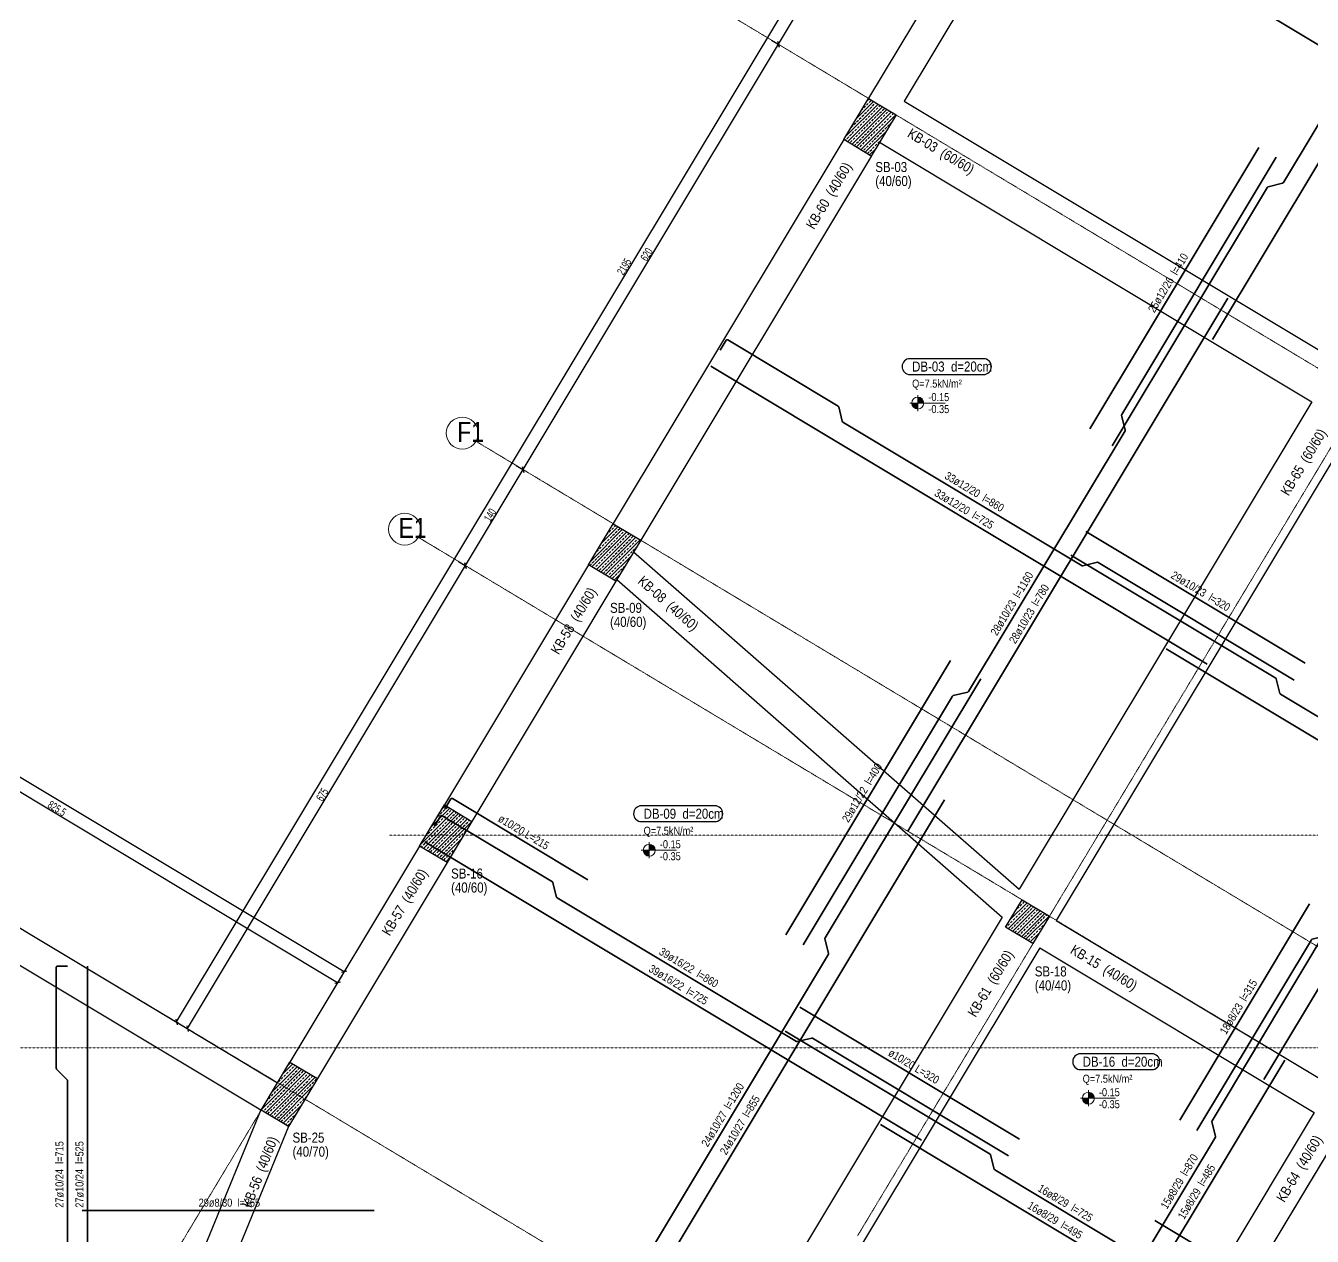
# Model space of a CAD drawing. Header units: millimetres. Extents: x -267 to 94375, y 6431 to 10838.
# Drawn here: x 67494 to 69102, y 7816 to 9329 of the extents above; entities that cross this region are included whole.
import ezdxf
from ezdxf.enums import TextEntityAlignment as Align

# ---------------------------------------------------------------- set-up
doc = ezdxf.new("R2010")
doc.units = ezdxf.units.MM
doc.header["$LTSCALE"] = 0.0001
doc.linetypes.add('DASHED', pattern=[19.05, 12.7, -6.35])
for name, color, linetype, lineweight in [('AKS BALONU (BEYKENT)', 7, 'Continuous', 20), ('AKS CIZGISI (BEYKENT)', 252, 'DASHED', 20), ('AKS NO (BEYKENT)', 3, 'Continuous', 20), ('AKS OLCU (BEYKENT)', 200, 'Continuous', 20), ('DONATI (BEYKENT)', 4, 'Continuous', 35), ('DONATI YAZISI (BEYKENT)', 3, 'Continuous', 20), ('DOSEME ISMI (BEYKENT)', 9, 'Continuous', 20), ('DOSEME PAFTA (BEYKENT)', 3, 'Continuous', 20), ('KIRIS (BEYKENT)', 2, 'Continuous', 30), ('KIRIS ISMI (BEYKENT)', 40, 'Continuous', 20), ('KOLON (BEYKENT)', 3, 'Continuous', 30), ('KOLON ISMI (BEYKENT)', 91, 'Continuous', 20), ('KOT CIZGI (BEYKENT)', 120, 'Continuous', 20), ('KOT YAZI (BEYKENT)', 7, 'Continuous', 20), ('TARAMA (BEYKENT)', 252, 'Continuous', 25), ('YAZI (BEYKENT)', 140, 'Continuous', 20)]:
    doc.layers.add(name, color=color, linetype=linetype, lineweight=lineweight)
doc.styles.add('DONATI YAZISI (BEYKENT)', font='')
doc.styles.add('DSMOLC-50', font='bahnschrift light condensed', dxfattribs={"width": 0.75, "height": 10})
doc.styles.add('KOT (BEYKENT)', font='')
doc.styles.add('YAZI (BEYKENT)', font='')
doc.styles.get('DONATI YAZISI (BEYKENT)').set_extended_font_data('Bahnschrift Light Condensed')
doc.styles.get('KOT (BEYKENT)').set_extended_font_data('Bahnschrift Light Condensed')
doc.styles.get('YAZI (BEYKENT)').set_extended_font_data('Bahnschrift Light Condensed')
doc.dimstyles.new('DSMOLC-50', dxfattribs={"dimtxt": 10, "dimasz": 5, "dimexe": 2, "dimexo": 2, "dimgap": 1, "dimtad": 1, "dimdec": 1, "dimrnd": 0.5, "dimzin": 12, "dimdsep": 46, "dimtxsty": 'DSMOLC-50', "dimblk": 'OBLIQUE', "dimblk1": 'OBLIQUE', "dimblk2": 'OBLIQUE', "dimcen": 0, "dimclrt": 7, "dimadec": 0, "dimazin": 0, "dimtfac": 1, "dimtdec": 4, "dimtix": 1, "dimtmove": 2, "dimatfit": 3, "dimfxl": 1, "dimtzin": 0, "dimarcsym": 0})
pattern_1 = [(45, (63534.0714, 6088.7264), (-4.4194174, 4.4194174), []), (45, (63538.491, 6088.7264), (-4.4194174, 4.4194174), [3.125, -1.5625])]

# ---------------------------------------------------------------- blocks, each defined once
blk = doc.blocks.new('_Oblique')
at = {"color": 0, "linetype": 'ByBlock', "lineweight": -2}
blk.add_line((-0.5, -0.5), (0.5, 0.5), dxfattribs=at)
blk = doc.blocks.new('*D1116')
at = {"layer": 'AKS OLCU (BEYKENT)', "color": 0, "lineweight": -2, "transparency": 16777216}
for p, q in [((69021.7, 10028.4), (69023.8, 10031.8)), ((69022.8, 10030.1), (71640.7, 8458.3)), ((71639.7, 8456.6), (71641.7, 8460))]:
    blk.add_line(p, q, dxfattribs=at)
at = {"layer": 'DEFPOINTS', "color": 0, "lineweight": -3, "transparency": 16777216}
for p in [(69020.7, 10026.7), (71640.7, 8458.3), (71638.6, 8454.9)]:
    blk.add_point(p, dxfattribs=at)
at = {"layer": 'AKS OLCU (BEYKENT)', "color": 0, "lineweight": -2, "transparency": 16777216, "xscale": 5, "yscale": 5, "zscale": 5}
for p, rotation in [((69022.8, 10030.1), 149.0195588067674), ((71640.7, 8458.3), 329.0195588067674)]:
    blk.add_blockref('_Oblique', p, dxfattribs=dict(at, rotation=rotation))
at = {"layer": 'AKS OLCU (BEYKENT)', "color": 7, "transparency": 16777216, "insert": (70334.9, 9249.5), "char_height": 10, "attachment_point": 5, "rotation": 329.0196, "style": 'DSMOLC-50'}
blk.add_mtext('3053.5', dxfattribs=at)
blk = doc.blocks.new('*D1154')
at = {"layer": 'AKS OLCU (BEYKENT)', "color": 0, "lineweight": -2, "transparency": 16777216}
for p, q in [((67181, 8566.7), (67174.9, 8556.4)), ((67175.9, 8558.1), (67883.8, 8133.1)), ((67889, 8141.7), (67882.8, 8131.4))]:
    blk.add_line(p, q, dxfattribs=at)
at = {"layer": 'DEFPOINTS', "color": 0, "lineweight": -3, "transparency": 16777216}
for p in [(67182.1, 8568.4), (67890, 8143.4), (67883.8, 8133.1)]:
    blk.add_point(p, dxfattribs=at)
at = {"layer": 'AKS OLCU (BEYKENT)', "color": 0, "lineweight": -2, "transparency": 16777216, "xscale": 5, "yscale": 5, "zscale": 5}
for p, rotation in [((67175.9, 8558.1), 149.0196979856076), ((67883.8, 8133.1), 329.0196979856075)]:
    blk.add_blockref('_Oblique', p, dxfattribs=dict(at, rotation=rotation))
at = {"layer": 'AKS OLCU (BEYKENT)', "color": 7, "transparency": 16777216, "insert": (67533, 8350.8), "char_height": 10, "attachment_point": 5, "rotation": 329.0197, "style": 'DSMOLC-50'}
blk.add_mtext('825.5', dxfattribs=at)
blk = doc.blocks.new('*D1155')
at = {"layer": 'AKS OLCU (BEYKENT)', "color": 0, "lineweight": -2, "transparency": 16777216}
for p, q in [((66167.8, 9179.7), (66169.8, 9183.2)), ((66168.8, 9181.4), (67892, 8146.8)), ((67891, 8145.1), (67893.1, 8148.5))]:
    blk.add_line(p, q, dxfattribs=at)
at = {"layer": 'DEFPOINTS', "color": 0, "lineweight": -3, "transparency": 16777216}
for p in [(66166.7, 9178), (67890, 8143.4), (67892, 8146.8)]:
    blk.add_point(p, dxfattribs=at)
at = {"layer": 'AKS OLCU (BEYKENT)', "color": 0, "lineweight": -2, "transparency": 16777216, "xscale": 5, "yscale": 5, "zscale": 5}
for p, rotation in [((66168.8, 9181.4), 149.0196979856076), ((67892, 8146.8), 329.0196979856075)]:
    blk.add_blockref('_Oblique', p, dxfattribs=dict(at, rotation=rotation))
at = {"layer": 'AKS OLCU (BEYKENT)', "color": 7, "transparency": 16777216, "insert": (67033.6, 8669.4), "char_height": 10, "attachment_point": 5, "rotation": 329.0197, "style": 'DSMOLC-50'}
blk.add_mtext('2010', dxfattribs=at)
blk = doc.blocks.new('*D1156')
at = {"layer": 'AKS OLCU (BEYKENT)', "color": 0, "lineweight": -2, "transparency": 16777216}
for p, q in [((67696.1, 8075.6), (68043.5, 8654.3)), ((68034.9, 8659.4), (68045.2, 8653.3)), ((67687.5, 8080.8), (67697.8, 8074.6))]:
    blk.add_line(p, q, dxfattribs=at)
at = {"layer": 'DEFPOINTS', "color": 0, "lineweight": -3, "transparency": 16777216}
for p in [(68033.2, 8660.5), (68043.5, 8654.3), (67685.8, 8081.8)]:
    blk.add_point(p, dxfattribs=at)
at = {"layer": 'AKS OLCU (BEYKENT)', "color": 0, "lineweight": -2, "transparency": 16777216, "xscale": 5, "yscale": 5, "zscale": 5}
for p, rotation in [((68043.5, 8654.3), 59.02005445018987), ((67696.1, 8075.6), 239.0200544501899)]:
    blk.add_blockref('_Oblique', p, dxfattribs=dict(at, rotation=rotation))
at = {"layer": 'AKS OLCU (BEYKENT)', "color": 7, "transparency": 16777216, "insert": (67864.6, 8368.1), "char_height": 10, "attachment_point": 5, "rotation": 59.0201, "style": 'DSMOLC-50'}
blk.add_mtext('675', dxfattribs=at)
blk = doc.blocks.new('*D1157')
at = {"layer": 'AKS OLCU (BEYKENT)', "color": 0, "lineweight": -2, "transparency": 16777216}
for p, q in [((68107, 8779.5), (68117.3, 8773.3)), ((68043.5, 8654.3), (68115.6, 8774.3)), ((68034.9, 8659.4), (68045.2, 8653.3))]:
    blk.add_line(p, q, dxfattribs=at)
at = {"layer": 'DEFPOINTS', "color": 0, "lineweight": -3, "transparency": 16777216}
for p in [(68105.3, 8780.5), (68115.6, 8774.3), (68033.2, 8660.5)]:
    blk.add_point(p, dxfattribs=at)
at = {"layer": 'AKS OLCU (BEYKENT)', "color": 0, "lineweight": -2, "transparency": 16777216, "xscale": 5, "yscale": 5, "zscale": 5}
for p, rotation in [((68115.6, 8774.3), 59.02005445018987), ((68043.5, 8654.3), 239.0200544501899)]:
    blk.add_blockref('_Oblique', p, dxfattribs=dict(at, rotation=rotation))
at = {"layer": 'AKS OLCU (BEYKENT)', "color": 7, "transparency": 16777216, "insert": (68074.3, 8717.5), "char_height": 10, "attachment_point": 5, "rotation": 59.0201, "style": 'DSMOLC-50'}
blk.add_mtext('140', dxfattribs=at)
blk = doc.blocks.new('*D1158')
at = {"layer": 'AKS OLCU (BEYKENT)', "color": 0, "lineweight": -2, "transparency": 16777216}
for p, q in [((68426.1, 9311), (68436.4, 9304.8)), ((68115.6, 8774.3), (68434.7, 9305.9)), ((68107, 8779.5), (68117.3, 8773.3))]:
    blk.add_line(p, q, dxfattribs=at)
at = {"layer": 'DEFPOINTS', "color": 0, "lineweight": -3, "transparency": 16777216}
for p in [(68424.4, 9312.1), (68434.7, 9305.9), (68105.3, 8780.5)]:
    blk.add_point(p, dxfattribs=at)
at = {"layer": 'AKS OLCU (BEYKENT)', "color": 0, "lineweight": -2, "transparency": 16777216, "xscale": 5, "yscale": 5, "zscale": 5}
for p, rotation in [((68434.7, 9305.9), 59.02005445018987), ((68115.6, 8774.3), 239.0200544501899)]:
    blk.add_blockref('_Oblique', p, dxfattribs=dict(at, rotation=rotation))
at = {"layer": 'AKS OLCU (BEYKENT)', "color": 7, "transparency": 16777216, "insert": (68269.9, 9043.2), "char_height": 10, "attachment_point": 5, "rotation": 59.0201, "style": 'DSMOLC-50'}
blk.add_mtext('620', dxfattribs=at)
blk = doc.blocks.new('*D1159')
at = {"layer": 'AKS OLCU (BEYKENT)', "color": 0, "lineweight": -2, "transparency": 16777216}
for p, q in [((68434.7, 9305.9), (68825.9, 9957.5)), ((68817.3, 9962.6), (68827.6, 9956.4)), ((68426.1, 9311), (68436.4, 9304.8))]:
    blk.add_line(p, q, dxfattribs=at)
at = {"layer": 'DEFPOINTS', "color": 0, "lineweight": -3, "transparency": 16777216}
for p in [(68815.6, 9963.6), (68825.9, 9957.5), (68424.4, 9312.1)]:
    blk.add_point(p, dxfattribs=at)
at = {"layer": 'AKS OLCU (BEYKENT)', "color": 0, "lineweight": -2, "transparency": 16777216, "xscale": 5, "yscale": 5, "zscale": 5}
for p, rotation in [((68825.9, 9957.5), 59.02005445018987), ((68434.7, 9305.9), 239.0200544501899)]:
    blk.add_blockref('_Oblique', p, dxfattribs=dict(at, rotation=rotation))
at = {"layer": 'AKS OLCU (BEYKENT)', "color": 7, "transparency": 16777216, "insert": (68625.1, 9634.8), "char_height": 10, "attachment_point": 5, "rotation": 59.0201, "style": 'DSMOLC-50'}
blk.add_mtext('760', dxfattribs=at)
blk = doc.blocks.new('*D1160')
at = {"layer": 'AKS OLCU (BEYKENT)', "color": 0, "lineweight": -2, "transparency": 16777216}
for p, q in [((67682.4, 8083.9), (68812.2, 9965.7)), ((68813.9, 9964.7), (68810.5, 9966.7)), ((67684.1, 8082.8), (67680.6, 8084.9))]:
    blk.add_line(p, q, dxfattribs=at)
at = {"layer": 'DEFPOINTS', "color": 0, "lineweight": -3, "transparency": 16777216}
for p in [(68812.2, 9965.7), (68815.6, 9963.6), (67685.8, 8081.8)]:
    blk.add_point(p, dxfattribs=at)
at = {"layer": 'AKS OLCU (BEYKENT)', "color": 0, "lineweight": -2, "transparency": 16777216, "xscale": 5, "yscale": 5, "zscale": 5}
for p, rotation in [((68812.2, 9965.7), 59.02005445018987), ((67682.4, 8083.9), 239.0200544501899)]:
    blk.add_blockref('_Oblique', p, dxfattribs=dict(at, rotation=rotation))
at = {"layer": 'AKS OLCU (BEYKENT)', "color": 7, "transparency": 16777216, "insert": (68242, 9027.9), "char_height": 10, "attachment_point": 5, "rotation": 59.0201, "style": 'DSMOLC-50'}
blk.add_mtext('2195', dxfattribs=at)

msp = doc.modelspace()

# ---------------------------------------------------------------- hatches: boundary and pattern name
at = {"layer": 'KOT CIZGI (BEYKENT)'}
h = msp.add_hatch(color=256, dxfattribs=at)
h.dxf.hatch_style = 1
h.paths.add_polyline_path([(68608.86, 8864.95), (68608.86, 8857.45), (68616.36, 8857.45, 0.4142136)])
h = msp.add_hatch(color=256, dxfattribs=at)
h.dxf.hatch_style = 1
h.paths.add_polyline_path([(68608.86, 8857.45), (68601.36, 8857.45, 0.4142136), (68608.86, 8849.95)])
h = msp.add_hatch(color=256, dxfattribs=at)
h.dxf.hatch_style = 1
h.paths.add_polyline_path([(68273.29, 8298.55), (68265.79, 8298.55, 0.4142136), (68273.29, 8291.05)])
h = msp.add_hatch(color=256, dxfattribs=at)
h.dxf.hatch_style = 1
h.paths.add_polyline_path([(68273.29, 8306.05), (68273.29, 8298.55), (68280.79, 8298.55, 0.4142136)])
h = msp.add_hatch(color=256, dxfattribs=at)
h.dxf.hatch_style = 1
h.paths.add_polyline_path([(68822.03, 7996.1), (68822.03, 7988.6), (68829.53, 7988.6, 0.4142136)])
h = msp.add_hatch(color=256, dxfattribs=at)
h.dxf.hatch_style = 1
h.paths.add_polyline_path([(68822.03, 7988.6), (68814.53, 7988.6, 0.4142136), (68822.03, 7981.1)])
at = {"layer": 'TARAMA (BEYKENT)'}
h = msp.add_hatch(dxfattribs=at)
h.set_pattern_fill('ANSI33', color=256, style=0, pattern_type=0)
h.set_pattern_definition(pattern_1)
h.paths.add_polyline_path([(68547.35, 9238.27), (68581.64, 9217.68), (68550.76, 9166.24), (68516.47, 9186.83)], flags=0)
h = msp.add_hatch(dxfattribs=at)
h.set_pattern_fill('ANSI33', color=256, style=0, pattern_type=0)
h.set_pattern_definition(pattern_1)
h.paths.add_polyline_path([(68228.21, 8706.72), (68262.5, 8686.13), (68231.62, 8634.69), (68197.32, 8655.27)], flags=0)
h = msp.add_hatch(dxfattribs=at)
h.set_pattern_fill('ANSI33', color=256, style=0, pattern_type=0)
h.set_pattern_definition(pattern_1)
h.paths.add_polyline_path([(68017.16, 8355.21), (68051.46, 8334.62), (68020.57, 8283.17), (67986.28, 8303.76)], flags=0)
h = msp.add_hatch(dxfattribs=at)
h.set_pattern_fill('ANSI33', color=256, style=0, pattern_type=0)
h.set_pattern_definition(pattern_1)
h.paths.add_polyline_path([(68739.14, 8236.66), (68773.43, 8216.07), (68752.84, 8181.78), (68718.55, 8202.37)], flags=0)
h = msp.add_hatch(dxfattribs=at)
h.set_pattern_fill('ANSI33', color=256, style=0, pattern_type=0)
h.set_pattern_definition(pattern_1)
h.paths.add_polyline_path([(67824.13, 8033.7), (67858.43, 8013.11), (67822.4, 7953.1), (67788.1, 7973.69)], flags=0)

# ---------------------------------------------------------------- linework, layer by layer
at = {"layer": 'AKS BALONU (BEYKENT)'}
for centre in [(68039.59, 8819.93), (67967.52, 8699.9)]:
    msp.add_circle(centre, 20, dxfattribs=at)
at = {"layer": 'AKS CIZGISI (BEYKENT)'}
for p, q in [((69041.51, 10061.32), (67498.68, 7491.62)), ((69658.79, 9690.7), (68533.29, 7816.1)), ((70044.6, 9459.07), (69021.22, 7754.56)), ((68375.88, 9341.19), (70660.47, 7969.59)), ((65913.96, 9145.57), (68241.25, 7748.32)), ((68056.73, 8809.64), (69298.4, 8064.18)), ((67984.67, 8689.61), (69226.34, 7944.15)), ((67948, 8317.3), (71771.03, 8317.3)), ((65888.02, 8051.77), (71771.03, 8051.77))]:
    msp.add_line(p, q, dxfattribs=at)
at = {"layer": 'DONATI (BEYKENT)'}
for points in [[(68851.96, 8804.15), (69045.9, 9127.17, -0.1989124), (69046.82, 9127.86), (69064.82, 9132.35, 0.1989124), (69065.75, 9133.04), (69269.98, 9473.19, 0.1989124), (69270.15, 9474.33), (69265.65, 9492.33, -0.1989124), (69265.82, 9493.47), (69351.72, 9636.54, -0.4142136), (69353.78, 9637.05), (69374.78, 9624.44)], [(68465.63, 8180.13), (68652.33, 8491.09, -0.1989124), (68653.25, 8491.77), (68671.26, 8496.27, 0.1989124), (68672.18, 8496.95), (68867.89, 8822.91, 0.1989124), (68868.06, 8824.05), (68863.56, 8842.05, -0.1989124), (68863.73, 8843.19), (69056.76, 9164.7)], [(68361.83, 8923.48), (68369.29, 8935.91, -0.4142136), (68371.35, 8936.42), (68509.28, 8853.61, -0.1989124), (68509.97, 8852.69), (68514.46, 8834.68, 0.1989124), (68515.14, 8833.76), (68814.16, 8654.23, 0.1989124), (68815.29, 8654.06), (68833.3, 8658.56, -0.1989124), (68834.43, 8658.39), (69079.44, 8511.29)], [(68957.53, 7948.08), (69100.82, 8186.74, -0.1989124), (69101.74, 8187.42), (69119.75, 8191.91, 0.1989124), (69120.67, 8192.6), (69327.99, 8537.9, 0.1989124), (69328.16, 8539.04), (69323.66, 8557.04, -0.1989124), (69323.83, 8558.18), (69520.36, 8885.5)], [(68800.29, 8667.23), (69056.28, 8513.53, -0.1989124), (69056.96, 8512.61), (69061.45, 8494.61, 0.1989124), (69062.14, 8493.68), (69242.83, 8385.2, 0.1989124), (69243.96, 8385.03), (69261.97, 8389.52, -0.1989124), (69263.1, 8389.35), (69450.5, 8276.84)], [(68076.97, 7495.87), (68258.55, 7798.31, -0.1989124), (68259.48, 7799), (68277.48, 7803.49, 0.1989124), (68278.4, 7804.18), (68497.2, 8168.6, 0.1989124), (68497.37, 8169.74), (68492.88, 8187.74, -0.1989124), (68493.05, 8188.88), (68687.58, 8512.89)], [(68017.64, 8350.2), (68025.1, 8362.63, -0.4142136), (68027.16, 8363.15), (68196.49, 8261.48)], [(68004.77, 8328.77), (68012.23, 8341.2, -0.4142136), (68014.29, 8341.72), (68152.22, 8258.9, -0.1989124), (68152.91, 8257.98), (68157.4, 8239.98, 0.1989124), (68158.08, 8239.05), (68457.1, 8059.53, 0.1989124), (68458.23, 8059.36), (68476.24, 8063.85, -0.1989124), (68477.37, 8063.68), (68722.38, 7916.58)], [(68687.41, 7478.75), (68859.7, 7765.7, -0.1989124), (68860.62, 7766.39), (68878.62, 7770.88, 0.1989124), (68879.55, 7771.56), (68980.74, 7940.1, 0.1989124), (68980.9, 7941.23), (68976.41, 7959.24, -0.1989124), (68976.58, 7960.37), (69129.27, 8214.69)], [(67532.09, 7464.24), (67532.09, 7770.79, -0.1989124), (67532.53, 7771.85), (67545.65, 7784.98, 0.1989124), (67546.09, 7786.04), (67546.09, 8010.72, 0.1989124), (67545.65, 8011.78), (67532.53, 8024.9, -0.1989124), (67532.09, 8025.96), (67532.09, 8152.14, -0.4142136), (67533.59, 8153.64), (67546.09, 8153.64)], [(68443.24, 8072.51), (68699.22, 7918.83, -0.1989124), (68699.9, 7917.9), (68704.4, 7899.9, 0.1989124), (68705.08, 7898.98), (68885.77, 7790.49, 0.1989124), (68886.91, 7790.32), (68904.91, 7794.82, -0.1989124), (68906.04, 7794.65), (69054.87, 7705.29)]]:
    msp.add_lwpolyline(points, format="xyb", dxfattribs=at)
for points in [[(68977.22, 8937.02), (69385.93, 9617.75)], [(68728.42, 9534.07), (69349.16, 9161.38)], [(68823.93, 8825.46), (69034.97, 9176.97)], [(68596.46, 8322.26), (68996.44, 8988.46)], [(68349.99, 8903.76), (68970.72, 8531.07)], [(69041.41, 8012.02), (69460.42, 8709.9)], [(68818.69, 8697), (69093.04, 8532.28)], [(68919.28, 8550.3), (69342.8, 8296.01)], [(68443.96, 8192.61), (68649.86, 8535.54)], [(68203.53, 7630.9), (68642.28, 8361.66)], [(67992.93, 8309.05), (68613.66, 7936.37)], [(68936.33, 7961.33), (69098.47, 8231.39)], [(67571.09, 7629.77), (67571.09, 8153.64)], [(68461.63, 8102.3), (68735.98, 7937.57)], [(68820.23, 7624.2), (69067.48, 8036.02)], [(68562.22, 7955.59), (68985.74, 7701.31)], [(67564.36, 7848.1), (67929.36, 7848.1)], [(68905.32, 7835.9), (69072.5, 7735.53)]]:
    msp.add_lwpolyline(points, dxfattribs=at)
at = {"layer": 'DOSEME PAFTA (BEYKENT)', "lineweight": -3}
for points in [[(68599.14, 8893.17), (68691.01, 8893.17, 1), (68691.01, 8912.95), (68599.14, 8912.95, 1)], [(68263.58, 8334.27), (68355.26, 8334.27, 1), (68355.26, 8354.05), (68263.58, 8354.05, 1)], [(68812.31, 8024.32), (68901.42, 8024.32, 1), (68901.42, 8044.1), (68812.31, 8044.1, 1)]]:
    msp.add_lwpolyline(points, format="xyb", close=True, dxfattribs=at)
at = {"layer": 'KIRIS (BEYKENT)'}
for p, q in [((68907.71, 9838.5), (68547.39, 9238.36)), ((68942, 9817.91), (68591.94, 9234.83)), ((68591.94, 9234.83), (69132.06, 8910.54)), ((68516.5, 9186.92), (68228.24, 8706.81)), ((68560.96, 9183.42), (69101.18, 8859.1)), ((68550.8, 9166.33), (68262.54, 8686.22)), ((69101.18, 8859.1), (68735.38, 8249.83)), ((69152.62, 8828.21), (68782, 8210.92)), ((68253.73, 8671.71), (68735.38, 8249.83)), ((68197.36, 8655.37), (68017.15, 8355.21)), ((68231.65, 8634.78), (68051.44, 8334.62)), ((68232.81, 8636.86), (68714.45, 8214.98)), ((67152.21, 8402.13), (67808.61, 8008.03)), ((67131.62, 8367.83), (67787.62, 7973.98)), ((67986.26, 8303.77), (67824.12, 8033.71)), ((68020.56, 8283.18), (67858.41, 8013.12)), ((68714.45, 8214.98), (68397.32, 7686.77)), ((68782, 8210.92), (69125.02, 8004.97)), ((68761.41, 8176.63), (68467.31, 7686.77)), ((68761.41, 8176.63), (69104.35, 7970.73)), ((67787.62, 7973.98), (67669.81, 7686.77)), ((69104.35, 7970.73), (68933.86, 7686.77)), ((67822.31, 7953.15), (67713.04, 7686.77)), ((69138.69, 7950.23), (68980.52, 7686.77))]:
    msp.add_line(p, q, dxfattribs=at)
at = {"layer": 'KOLON (BEYKENT)'}
for points in [[(68547.35, 9238.27), (68581.64, 9217.68), (68550.76, 9166.24), (68516.47, 9186.83)], [(68228.21, 8706.72), (68262.5, 8686.13), (68231.62, 8634.69), (68197.32, 8655.27)], [(68017.16, 8355.21), (68051.46, 8334.62), (68020.57, 8283.17), (67986.28, 8303.76)], [(68739.14, 8236.66), (68773.43, 8216.07), (68752.84, 8181.78), (68718.55, 8202.37)], [(67824.13, 8033.7), (67858.43, 8013.11), (67822.4, 7953.1), (67788.1, 7973.69)]]:
    msp.add_lwpolyline(points, close=True, dxfattribs=at)
at = {"layer": 'KOT CIZGI (BEYKENT)'}
for p, q in [((68608.86, 8867.45), (68608.86, 8847.45)), ((68598.86, 8857.45), (68642.88, 8857.45)), ((68263.29, 8298.55), (68307.32, 8298.55)), ((68273.29, 8308.55), (68273.29, 8288.55)), ((68822.03, 7998.6), (68822.03, 7978.6)), ((68812.03, 7988.6), (68856.06, 7988.6))]:
    msp.add_line(p, q, dxfattribs=at)
for centre in [(68608.86, 8857.45), (68273.29, 8298.55), (68822.03, 7988.6)]:
    msp.add_circle(centre, 7.5, dxfattribs=at)

# ---------------------------------------------------------------- texts
at = {"layer": 'AKS NO (BEYKENT)', "style": 'YAZI (BEYKENT)'}
for s, p in [('F1', (68033.26, 8808.93)), ('E1', (67959.93, 8688.9))]:
    msp.add_text(s, height=25, dxfattribs=at).set_placement(p)
at = {"layer": 'DONATI YAZISI (BEYKENT)', "style": 'DONATI YAZISI (BEYKENT)'}
for s, rotation, p in [(' 25ø12/26  l=410', 59, (68920.88, 9006.36)), (' 33ø12/20  l=860', 329, (68678.37, 8747.42)), (' 33ø12/20  l=725', 329, (68665.5, 8725.99)), (' 28ø10/23  l=1160', 59, (68725.65, 8605.44)), (' 29ø10/23  l=320', 329, (68961.01, 8623.21)), (' 28ø10/23  l=780', 59, (68747.08, 8592.57)), (' 29ø12/22  l=400', 59, (68538.34, 8369.22)), ('ø10/20 L=215', 329, (68116.33, 8321.28)), (' 39ø16/22  l=860', 329, (68321.31, 8152.72)), (' 39ø16/22  l=725', 329, (68308.44, 8131.28)), (' 18ø8/23  l=315', 59, (69008.83, 8101.51)), ('ø10/20 L=320', 329, (68603.95, 8028.51)), (' 24ø10/27  l=1200', 59, (68364.22, 7966.54)), (' 24ø10/27  l=855', 59, (68385.65, 7953.67)), (' 27ø10/24  l=715', 90, (67536.09, 7891.71)), (' 27ø10/24  l=525', 90, (67561.09, 7891.71)), (' 15ø8/29  l=870', 59, (68934.92, 7883.22)), (' 15ø8/29  l=485', 59, (68956.35, 7870.35)), (' 16ø8/29  l=725', 329, (68792, 7858.46)), (' 16ø8/29  l=495', 329, (68779.13, 7837.02))]:
    msp.add_text(s, height=10, rotation=rotation, dxfattribs=at).set_placement(p, align=Align.MIDDLE_CENTER)
msp.add_text(' 29ø8/30  l=365', height=10, dxfattribs=at).set_placement((67746.86, 7858.1), align=Align.MIDDLE_CENTER)
at = {"layer": 'DOSEME ISMI (BEYKENT)', "style": 'YAZI (BEYKENT)'}
for s, p in [('DB-03  d=20cm', (68601.78, 8896.82)), ('DB-09  d=20cm', (68266.22, 8337.92)), ('DB-16  d=20cm', (68814.95, 8027.97))]:
    msp.add_text(s, height=12.5, dxfattribs=at).set_placement(p)
at = {"layer": 'KIRIS ISMI (BEYKENT)', "style": 'YAZI (BEYKENT)'}
for s, rotation, p in [('KB-03  (60/60)', 329.01956, (68594.8, 9190.83)), ('KB-60  (40/60)', 59.01965, (68479.1, 9073.62)), ('KB-65  (60/60)', 59.01962, (69072.3, 8740.56)), ('KB-08  (40/60)', 318.78476, (68257.92, 8633.14)), ('KB-58  (40/60)', 59.01964, (68160.01, 8542.15)), ('KB-57  (40/60)', 59.01962, (67948.91, 8190.56)), ('KB-61  (60/60)', 59.01964, (68681.08, 8088.95)), ('KB-15  (40/60)', 329.01956, (68798.41, 8170.45)), ('KB-56  (40/60)', 68.8259, (67775.68, 7850.85)), ('KB-64  (40/60)', 59.01964, (69067, 7857.51))]:
    msp.add_text(s, height=12.5, rotation=rotation, dxfattribs=at).set_placement(p)
at = {"layer": 'KOLON ISMI (BEYKENT)', "style": 'YAZI (BEYKENT)'}
for s, p in [('SB-03', (68555.76, 9146.24)), ('(40/60)', (68555.76, 9128.74)), ('SB-09', (68224.23, 8595.25)), ('(40/60)', (68224.23, 8577.75)), ('SB-16', (68025.57, 8263.17)), ('(40/60)', (68025.57, 8245.67)), ('SB-18', (68755.11, 8140.84)), ('(40/40)', (68755.11, 8123.34)), ('SB-25', (67827.4, 7933.1)), ('(40/70)', (67827.4, 7915.6))]:
    msp.add_text(s, height=12.5, dxfattribs=at).set_placement(p)
at = {"layer": 'KOT YAZI (BEYKENT)', "style": 'KOT (BEYKENT)'}
for s, p in [(' -0.15', (68618.86, 8859.95)), (' -0.35', (68618.86, 8844.95)), (' -0.15', (68283.29, 8301.05)), (' -0.35', (68283.29, 8286.05)), (' -0.15', (68832.03, 7991.1)), (' -0.35', (68832.03, 7976.1))]:
    msp.add_text(s, height=10, dxfattribs=at).set_placement(p)
at = {"layer": 'YAZI (BEYKENT)', "style": 'YAZI (BEYKENT)'}
for p in [(68601.78, 8876.82), (68266.22, 8317.92), (68814.95, 8007.97)]:
    msp.add_text('Q=7.5kN/m²', height=10, dxfattribs=at).set_placement(p)

# ---------------------------------------------------------------- dimensions: what is measured, and where the dimension line sits
at = {"layer": 'AKS OLCU (BEYKENT)'}
for base, p1, p2, angle, picture, middle in [((71640.7, 8458.33), (69020.72, 10026.69), (71638.64, 8454.9), 329.01956, '*D1116', (70334.88, 9249.46)), ((68812.17, 9965.7), (67685.78, 8081.81), (68815.6, 9963.64), 59.02005, '*D1160', (68242.03, 9027.92)), ((68825.89, 9957.46), (68424.4, 9312.06), (68815.6, 9963.64), 59.02005, '*D1159', (68625.06, 9634.81)), ((68434.69, 9305.88), (68105.27, 8780.5), (68424.4, 9312.06), 59.02005, '*D1158', (68269.89, 9043.24)), ((67892.05, 8146.81), (66166.74, 9178.01), (67889.99, 8143.38), 329.0197, '*D1155', (67033.57, 8669.36)), ((68115.55, 8774.32), (68033.2, 8660.47), (68105.27, 8780.5), 59.02005, '*D1157', (68074.29, 8717.45)), ((68043.49, 8654.29), (67685.78, 8081.81), (68033.2, 8660.47), 59.02005, '*D1156', (67864.59, 8368.08)), ((67883.81, 8133.09), (67182.07, 8568.41), (67889.99, 8143.38), 329.0197, '*D1154', (67532.99, 8350.84))]:
    dim = msp.add_linear_dim(base=base, p1=p1, p2=p2, angle=angle, dimstyle='DSMOLC-50', dxfattribs=at)
    dim.commit()
    dim.dimension.update_dxf_attribs({"geometry": picture, "text_midpoint": middle})

doc.saveas('drawing.dxf')
